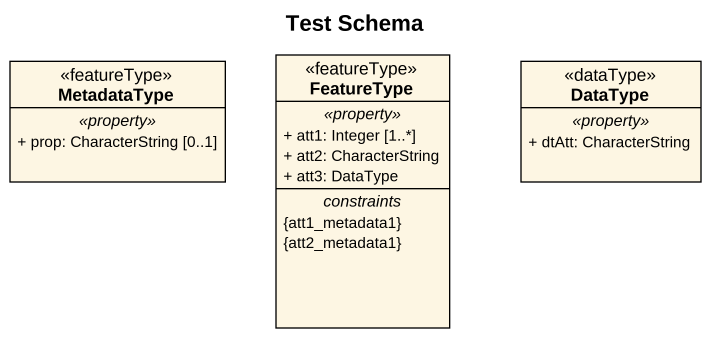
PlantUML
@startuml
title Test Schema
hide circle
hide empty members
skinparam classAttributeIconSize 0
class MetadataType <<featureType>> {
  .. <<property>> ..
  + prop: CharacterString [0..1]
}
class FeatureType <<featureType>> {
  .. <<property>> ..
  + att1: Integer [1..*]
  + att2: CharacterString
  + att3: DataType
  -- constraints --
  {att1_metadata1}
  {att2_metadata1}
}
class DataType <<dataType>> {
  .. <<property>> ..
  + dtAtt: CharacterString
}
@enduml
